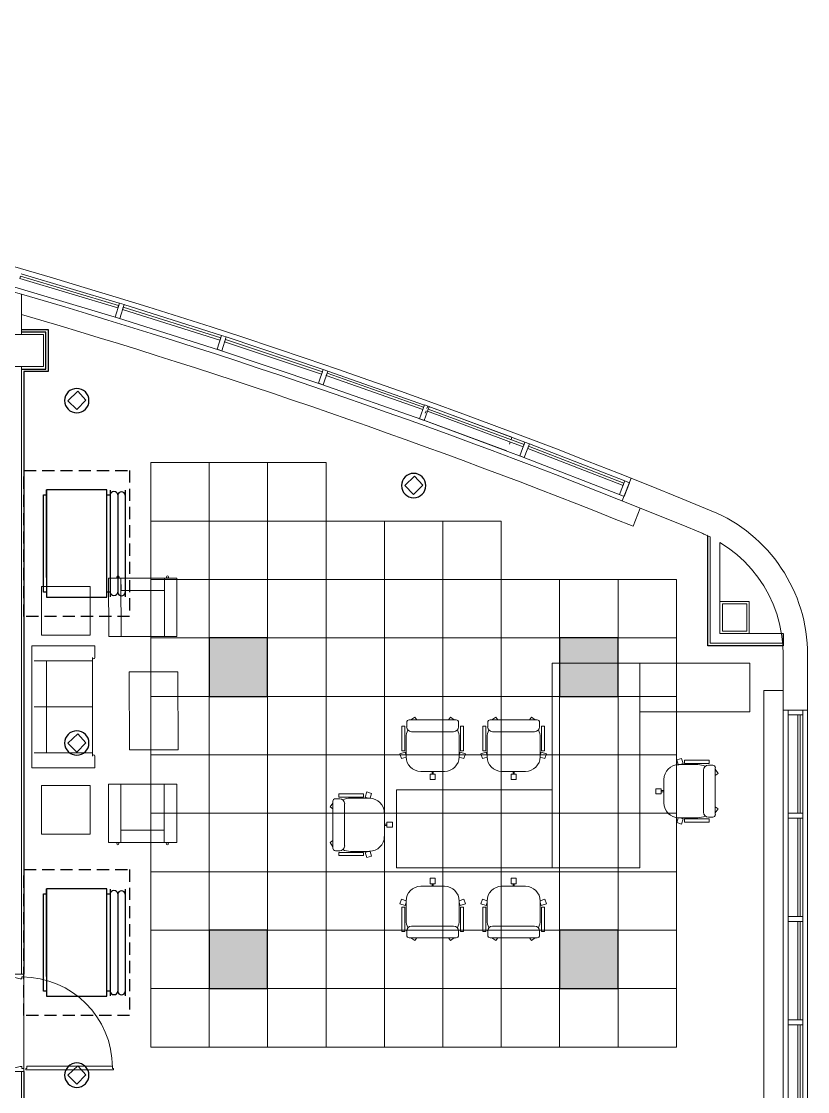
# Model space of a CAD drawing. Header units: millimetres. Extents: x 1722 to 7525, y 2254 to 6279.
# Drawn here: x 6718 to 7525, y 4498 to 5596 of the extents above; entities that cross this region are included whole.
import ezdxf

# ---------------------------------------------------------------- set-up
doc = ezdxf.new("R2010")
doc.units = ezdxf.units.MM
doc.linetypes.add('DASHED2', pattern=[0.375, 0.25, -0.125])
for name, color, linetype in [('-LIGHT', 6, 'Continuous'), ('-SYM', 4, 'Continuous'), ('M-DUCTS', 4, 'Continuous'), ('M-UP', 3, 'Continuous')]:
    doc.layers.add(name, color=color, linetype=linetype)
for name, color, linetype, lineweight in [('A-CLNG', 13, 'Continuous', 9), ('A-CLNG-PATT', 13, 'Continuous', 9), ('A-DOOR', 31, 'Continuous', 9), ('A-DOOR-FRAM', 31, 'Continuous', 18), ('A-GLAZ-CURT', 52, 'Continuous', 9), ('A-GLAZ-CWMG', 51, 'Continuous', 9), ('A-WALL', 113, 'Continuous', 9), ('A-WALL-FNSH', 113, 'Continuous', 30), ('I-FURN', 30, 'Continuous', 9), ('S-COLS', 52, 'Continuous', 9)]:
    doc.layers.add(name, color=color, linetype=linetype, lineweight=lineweight)

# ---------------------------------------------------------------- blocks, each defined once
blk = doc.blocks.new('za-IN-wood door-single panel - 100x210-5134369-08-Fourth Floor Level__18_90')
at = {"layer": 'A-DOOR'}
for p, q in [((0.47, 0.991), (0.47, 0.981)), ((0.484, 0.991), (0.47, 0.991)), ((0.484, 0.091), (0.484, 0.991)), ((0.446, 0.981), (0.446, 0.101)), ((0.47, 0.981), (0.446, 0.981)), ((-0.45, 0.052), (-0.47, 0.052)), ((-0.47, -0.048), (-0.45, 0.032)), ((-0.45, 0.032), (-0.45, 0.052)), ((0.47, 0.101), (0.446, 0.101)), ((0.47, 0.052), (0.45, 0.052)), ((0.45, 0.052), (0.45, 0.032)), ((0.45, 0.032), (0.47, -0.048)), ((0.47, 0.091), (0.47, 0.101)), ((0.484, 0.091), (0.47, 0.091))]:
    blk.add_line(p, q, dxfattribs=at)
blk.add_arc((0.458, 0.053), 0.928, 90, 180, dxfattribs=at)
at = {"layer": 'A-DOOR-FRAM'}
for p, q in [((-0.47, 0.072), (-0.5, 0.072)), ((-0.5, 0.072), (-0.5, -0.078)), ((-0.47, 0.052), (-0.47, 0.072)), ((0.47, 0.072), (0.47, 0.052)), ((0.5, 0.072), (0.47, 0.072)), ((0.5, -0.078), (0.5, 0.072)), ((-0.5, -0.078), (-0.47, -0.078)), ((-0.47, -0.078), (-0.47, -0.048)), ((0.47, -0.048), (0.47, -0.078)), ((0.47, -0.078), (0.5, -0.078))]:
    blk.add_line(p, q, dxfattribs=at)
blk = doc.blocks.new('za-Column bi Cover - se6_300b_330amm-4961029-08-Fourth Floor Level__18_90')
at = {"layer": 'S-COLS', "lineweight": 15}
for p, q in [((-0.15, 0.165), (0.15, 0.165)), ((-0.15, -0.165), (-0.15, 0.165)), ((0.15, 0.165), (0.15, -0.165)), ((0.15, -0.165), (-0.15, -0.165))]:
    blk.add_line(p, q, dxfattribs=at)
blk = doc.blocks.new('za-Column - se7_250b_280amm-4191843-08-Fourth Floor Level__18_90')
at = {"layer": 'S-COLS', "lineweight": 15}
for p, q in [((-0.15, 0.165), (0.15, 0.165)), ((-0.15, -0.165), (-0.15, 0.165)), ((-0.125, 0.14), (0.125, 0.14)), ((-0.125, -0.14), (-0.125, 0.14)), ((0.125, 0.14), (-0.125, 0.14)), ((-0.125, 0.14), (-0.125, -0.14)), ((0.125, 0.14), (0.125, -0.14)), ((0.125, -0.14), (0.125, 0.14)), ((0.15, 0.165), (0.15, -0.165)), ((0.15, -0.165), (-0.15, -0.165)), ((0.125, -0.14), (-0.125, -0.14)), ((-0.125, -0.14), (0.125, -0.14))]:
    blk.add_line(p, q, dxfattribs=at)
blk = doc.blocks.new('System Panel - Glazed-4624688-08-Fourth Floor Level__18_90')
at = {"layer": 'A-GLAZ-CURT'}
for p, q in [((-0.505, -0.049), (-0.505, -0.024)), ((-0.505, -0.024), (0.505, -0.024)), ((0.505, -0.049), (-0.505, -0.049)), ((0.505, -0.024), (0.505, -0.049))]:
    blk.add_line(p, q, dxfattribs=at)
blk = doc.blocks.new('Rectangular Mullion - 50mm x 150mm-4624682-08-Fourth Floor Level__18_90')
at = {"layer": 'A-GLAZ-CWMG'}
for p, q in [((36.576, -0.582), (36.576, 0.428)), ((36.726, -0.582), (36.726, 0.428))]:
    blk.add_line(p, q, dxfattribs=at)
blk = doc.blocks.new('Rectangular Mullion - 50mm x 150mm-4624683-08-Fourth Floor Level__18_90')
at = {"layer": 'A-GLAZ-CWMG'}
for p, q in [((0.025, 0.075), (-0.025, 0.075)), ((-0.025, 0.075), (-0.025, -0.075)), ((0.025, -0.075), (0.025, 0.075)), ((-0.025, -0.075), (0.025, -0.075))]:
    blk.add_line(p, q, dxfattribs=at)
blk = doc.blocks.new('Rectangular Mullion - 50mm x 150mm-4624684-08-Fourth Floor Level__18_90')
at = {"layer": 'A-GLAZ-CWMG'}
for p, q in [((36.576, 7.898), (36.576, 8.908)), ((36.726, 7.898), (36.726, 8.908))]:
    blk.add_line(p, q, dxfattribs=at)
blk = doc.blocks.new('Rectangular Mullion - 50mm x 150mm-V1-08-Fourth Floor Level__18_90')
at = {"layer": 'A-GLAZ-CWMG'}
for p, q in [((32.858, 12.029), (32.849, 12.006)), ((32.875, 12.076), (32.866, 12.052)), ((33.738, 11.758), (32.875, 12.076)), ((33.687, 11.617), (32.823, 11.935)), ((33.73, 11.734), (33.738, 11.758)), ((33.713, 11.688), (33.721, 11.711))]:
    blk.add_line(p, q, dxfattribs=at)
blk = doc.blocks.new('System Panel - Glazed-4636358-08-Fourth Floor Level__18_90')
at = {"layer": 'A-GLAZ-CURT'}
for p, q in [((-0.525, -0.0495), (-0.525, -0.0245)), ((-0.525, -0.0245), (0.525, -0.0245)), ((0.525, -0.0495), (-0.525, -0.0495)), ((0.525, -0.0245), (0.525, -0.0495))]:
    blk.add_line(p, q, dxfattribs=at)
blk = doc.blocks.new('Rectangular Mullion - 50mm x 150mm-4639513-08-Fourth Floor Level__18_90')
at = {"layer": 'A-GLAZ-CWMG'}
for p, q in [((34.899, 11.309), (33.919, 11.69)), ((34.867, 11.161), (33.843, 11.558))]:
    blk.add_line(p, q, dxfattribs=at)
blk = doc.blocks.new('Rectangular Mullion - 50mm x 150mm-4639514-08-Fourth Floor Level__18_90')
at = {"layer": 'A-GLAZ-CWMG'}
for p, q in [((33.872, 11.707), (32.886, 12.072)), ((33.843, 11.558), (32.812, 11.94))]:
    blk.add_line(p, q, dxfattribs=at)
blk = doc.blocks.new('Rectangular Mullion - 50mm x 150mm-4624689-08-Fourth Floor Level__18_90')
at = {"layer": 'A-GLAZ-CWMG'}
for p, q in [((-0.05, 0.075), (0, 0.075)), ((-0.05, -0.075), (-0.05, 0.075)), ((0, 0.075), (0, -0.075)), ((0, -0.075), (-0.05, -0.075))]:
    blk.add_line(p, q, dxfattribs=at)
blk = doc.blocks.new('jsdfksdf')
at = {"layer": 'I-FURN'}
for p, q in [((143229.5, 434847.1), (143229.6, 434787.1)), ((143229.5, 434847.1), (143242.2, 434847.1)), ((143229.5, 434847.1), (143229.6, 434787.1)), ((143299.5, 434847.1), (143229.5, 434847.1)), ((143242.2, 434847.1), (143242.3, 434834.4)), ((143286.8, 434847.1), (143242.2, 434847.1)), ((143242.2, 434847.1), (143242.3, 434787.1)), ((143286.8, 434847.1), (143286.9, 434834.4)), ((143286.8, 434847.1), (143286.9, 434787.1)), ((143299.5, 434847.1), (143286.8, 434847.1)), ((143299.5, 434847.1), (143299.6, 434787.1)), ((143299.5, 434847.1), (143299.6, 434787.1)), ((143160.5, 434838.6), (143210.5, 434838.7)), ((143210.5, 434838.7), (143160.5, 434838.6)), ((143160.6, 434788.6), (143160.5, 434838.6)), ((143160.5, 434838.6), (143160.6, 434788.6)), ((143210.5, 434838.7), (143210.6, 434788.7)), ((143210.6, 434788.7), (143210.5, 434838.7)), ((143286.9, 434834.4), (143242.3, 434834.4)), ((143210.6, 434788.7), (143160.6, 434788.6)), ((143160.6, 434788.6), (143210.6, 434788.7)), ((143150.5, 434777.6), (143150.5, 434652.6)), ((143215.5, 434777.6), (143150.5, 434777.6)), ((143215.5, 434765.7), (143215.5, 434777.6)), ((143229.6, 434787.1), (143242.3, 434787.1)), ((143299.6, 434787.1), (143229.6, 434787.1)), ((143299.6, 434787.1), (143286.9, 434787.1)), ((143153, 434762.4), (143165.7, 434762.4)), ((143153, 434762.4), (143213, 434762.4)), ((143165.7, 434667.8), (143165.7, 434762.4)), ((143213, 434664.6), (143213, 434765.7)), ((143775.1, 434759.8), (143685.1, 434759.8)), ((143685.1, 434759.8), (143685.1, 434549.8)), ((143888.1, 434759.8), (143775.1, 434759.8)), ((143775.1, 434759.8), (143775.1, 434709.8)), ((143775.1, 434759.8), (143775.1, 434709.8)), ((143888.1, 434759.8), (143775.1, 434759.8)), ((143775.1, 434549.8), (143775.1, 434759.8)), ((143888.1, 434709.8), (143888.1, 434759.8)), ((143888.1, 434709.8), (143888.1, 434759.8)), ((143300.7, 434751), (143250.7, 434751)), ((143250.7, 434751), (143250.8, 434671)), ((143250.8, 434671), (143250.7, 434751)), ((143250.7, 434751), (143300.7, 434751)), ((143300.8, 434671), (143300.7, 434751)), ((143300.7, 434751), (143300.8, 434671)), ((143153, 434715.1), (143213, 434715.1)), ((143538.2, 434701.6), (143586.4, 434701.6)), ((143544, 434704.4), (143539.8, 434701.6)), ((143546.1, 434701.6), (143544, 434704.4)), ((143578.5, 434701.6), (143580.6, 434704.4)), ((143580.6, 434704.4), (143584.5, 434701.6)), ((143621.4, 434701.6), (143669.6, 434701.6)), ((143627.2, 434704.4), (143623, 434701.6)), ((143629.3, 434701.6), (143627.2, 434704.4)), ((143661.7, 434701.6), (143663.8, 434704.4)), ((143663.8, 434704.4), (143667.7, 434701.6)), ((143775.1, 434709.8), (143888.1, 434709.8)), ((143775.1, 434709.8), (143888.1, 434709.8)), ((143530.6, 434695.3), (143533.8, 434695.3)), ((143530.6, 434670), (143530.6, 434695.3)), ((143533.8, 434670), (143533.8, 434695.3)), ((143535.7, 434699.1), (143535.7, 434694.6)), ((143540.7, 434689.5), (143583.9, 434689.5)), ((143589, 434699.1), (143589, 434694.6)), ((143590.8, 434670), (143590.8, 434695.3)), ((143594.1, 434695.3), (143590.8, 434695.3)), ((143594.1, 434670), (143594.1, 434695.3)), ((143613.8, 434695.3), (143617, 434695.3)), ((143613.8, 434670), (143613.8, 434695.3)), ((143617, 434670), (143617, 434695.3)), ((143618.9, 434699.1), (143618.9, 434694.6)), ((143623.9, 434689.5), (143667.1, 434689.5)), ((143672.2, 434699.1), (143672.2, 434694.6)), ((143674, 434670), (143674, 434695.3)), ((143677.3, 434695.3), (143674, 434695.3)), ((143677.3, 434670), (143677.3, 434695.3)), ((143535, 434663.9), (143535, 434683.5)), ((143589.6, 434663.9), (143589.6, 434683.5)), ((143618.2, 434663.9), (143618.2, 434683.5)), ((143672.8, 434663.9), (143672.8, 434683.5)), ((143153, 434667.8), (143165.7, 434667.8)), ((143153, 434667.8), (143213, 434667.8)), ((143250.8, 434671), (143300.8, 434671)), ((143300.8, 434671), (143250.8, 434671)), ((143528.6, 434666.7), (143534, 434668.4)), ((143530.6, 434670), (143533.8, 434670)), ((143534, 434668.4), (143535, 434665.4)), ((143590.6, 434668.4), (143589.6, 434665.4)), ((143596, 434666.7), (143590.6, 434668.4)), ((143594.1, 434670), (143590.8, 434670)), ((143611.8, 434666.7), (143617.2, 434668.4)), ((143613.8, 434670), (143617, 434670)), ((143617.2, 434668.4), (143618.2, 434665.4)), ((143673.8, 434668.4), (143672.8, 434665.4)), ((143679.2, 434666.7), (143673.8, 434668.4)), ((143677.3, 434670), (143674, 434670)), ((143215.5, 434652.6), (143215.5, 434664.6)), ((143528.6, 434666.7), (143530.2, 434661.9)), ((143530.2, 434661.9), (143535, 434663.4)), ((143589.6, 434663.4), (143594.4, 434661.9)), ((143594.4, 434661.9), (143596, 434666.7)), ((143611.8, 434666.7), (143613.4, 434661.9)), ((143613.4, 434661.9), (143618.2, 434663.4)), ((143672.8, 434663.4), (143677.6, 434661.9)), ((143677.6, 434661.9), (143679.2, 434666.7)), ((143817.9, 434662.1), (143813, 434660.6)), ((143813, 434660.6), (143814.6, 434655.8)), ((143819.6, 434656.8), (143816.5, 434655.8)), ((143817.9, 434662.1), (143819.6, 434656.8)), ((143821.2, 434660.2), (143846.4, 434660.2)), ((143821.2, 434660.2), (143821.2, 434657)), ((143821.2, 434657), (143846.4, 434657)), ((143846.4, 434660.2), (143846.4, 434657)), ((143150.5, 434652.6), (143215.5, 434652.6)), ((143550.2, 434648.7), (143574.4, 434648.7)), ((143559.8, 434646), (143564.9, 434646)), ((143559.8, 434640.4), (143559.8, 434646)), ((143561.7, 434648.7), (143562.9, 434648.7)), ((143561.7, 434646), (143561.7, 434648.7)), ((143561.7, 434646), (143562.9, 434646)), ((143562.9, 434646), (143562.9, 434648.7)), ((143564.9, 434640.4), (143564.9, 434646)), ((143633.4, 434648.7), (143657.6, 434648.7)), ((143643, 434646), (143648.1, 434646)), ((143643, 434640.4), (143643, 434646)), ((143644.9, 434648.7), (143646.1, 434648.7)), ((143644.9, 434646), (143644.9, 434648.7)), ((143644.9, 434646), (143646.1, 434646)), ((143646.1, 434646), (143646.1, 434648.7)), ((143648.1, 434640.4), (143648.1, 434646)), ((143815.1, 434655.8), (143834.6, 434655.8)), ((143840.6, 434650.1), (143840.6, 434606.9)), ((143850.2, 434655.1), (143845.7, 434655.1)), ((143852.7, 434652.6), (143852.7, 434604.4)), ((143855.6, 434646.7), (143852.7, 434651)), ((143852.7, 434644.7), (143855.6, 434646.7)), ((143160.4, 434634.3), (143160.4, 434584.3)), ((143210.4, 434634.2), (143160.4, 434634.3)), ((143160.4, 434634.3), (143210.4, 434634.2)), ((143160.4, 434584.3), (143160.4, 434634.3)), ((143210.4, 434584.2), (143210.4, 434634.2)), ((143210.4, 434634.2), (143210.4, 434584.2)), ((143229.4, 434635.8), (143242.1, 434635.8)), ((143229.4, 434575.8), (143229.4, 434635.8)), ((143229.4, 434575.8), (143229.4, 434635.8)), ((143299.4, 434635.8), (143229.4, 434635.8)), ((143242.1, 434575.8), (143242.1, 434635.8)), ((143286.7, 434575.8), (143286.7, 434635.8)), ((143299.4, 434635.8), (143286.7, 434635.8)), ((143299.4, 434575.8), (143299.4, 434635.8)), ((143299.4, 434575.8), (143299.4, 434635.8)), ((143559.8, 434640.4), (143564.9, 434640.4)), ((143643, 434640.4), (143648.1, 434640.4)), ((143799.8, 434640.5), (143799.8, 434616.4)), ((143466.1, 434625.8), (143466.1, 434622.5)), ((143491.4, 434625.8), (143466.1, 434625.8)), ((143491.4, 434625.8), (143491.4, 434622.5)), ((143494.7, 434627.7), (143493, 434622.3)), ((143499.6, 434626.1), (143494.7, 434627.7)), ((143498, 434621.3), (143499.6, 434626.1)), ((143685.1, 434629.8), (143525.1, 434629.8)), ((143525.1, 434629.8), (143525.1, 434549.8)), ((143685.1, 434549.8), (143685.1, 434629.8)), ((143791.6, 434631), (143797.2, 434631)), ((143791.6, 434631), (143791.6, 434625.9)), ((143791.6, 434625.9), (143797.2, 434625.9)), ((143797.2, 434631), (143797.2, 434625.9)), ((143797.2, 434629.1), (143799.8, 434629.1)), ((143797.2, 434629.1), (143797.2, 434627.8)), ((143797.2, 434627.8), (143799.8, 434627.8)), ((143799.8, 434629.1), (143799.8, 434627.8)), ((143457, 434612.3), (143459.8, 434616.2)), ((143459.8, 434610.2), (143457, 434612.3)), ((143459.8, 434569.9), (143459.8, 434618.2)), ((143462.4, 434620.7), (143466.9, 434620.7)), ((143491.4, 434622.5), (143466.1, 434622.5)), ((143471.9, 434572.4), (143471.9, 434615.6)), ((143497.5, 434621.3), (143477.9, 434621.3)), ((143493, 434622.3), (143496, 434621.3)), ((143852.7, 434612.3), (143855.6, 434610.2)), ((143512.8, 434582), (143512.8, 434606.1)), ((143814.6, 434601.2), (143813, 434596.4)), ((143815.1, 434601.2), (143834.6, 434601.2)), ((143819.6, 434600.2), (143816.5, 434601.2)), ((143850.2, 434601.8), (143845.7, 434601.8)), ((143855.6, 434610.2), (143852.7, 434606.3)), ((143515.4, 434594.7), (143512.8, 434594.7)), ((143512.8, 434593.4), (143512.8, 434594.7)), ((143515.4, 434593.4), (143512.8, 434593.4)), ((143521, 434596.6), (143515.4, 434596.6)), ((143515.4, 434591.5), (143515.4, 434596.6)), ((143515.4, 434593.4), (143515.4, 434594.7)), ((143521, 434591.5), (143515.4, 434591.5)), ((143521, 434591.5), (143521, 434596.6)), ((143813, 434596.4), (143817.9, 434594.8)), ((143817.9, 434594.8), (143819.6, 434600.2)), ((143821.2, 434600), (143846.4, 434600)), ((143821.2, 434596.7), (143821.2, 434600)), ((143821.2, 434596.7), (143846.4, 434596.7)), ((143846.4, 434596.7), (143846.4, 434600)), ((143160.4, 434584.3), (143210.4, 434584.2)), ((143210.4, 434584.2), (143160.4, 434584.3)), ((143242.1, 434575.8), (143242.1, 434588.5)), ((143286.7, 434588.5), (143242.1, 434588.5)), ((143286.7, 434575.8), (143286.7, 434588.5)), ((143229.4, 434575.8), (143242.1, 434575.8)), ((143299.4, 434575.8), (143229.4, 434575.8)), ((143286.7, 434575.8), (143242.1, 434575.8)), ((143299.4, 434575.8), (143286.7, 434575.8)), ((143459.8, 434577.8), (143457, 434575.8)), ((143457, 434575.8), (143459.8, 434571.5)), ((143462.4, 434567.4), (143466.9, 434567.4)), ((143491.4, 434565.5), (143466.1, 434565.5)), ((143466.1, 434562.3), (143466.1, 434565.5)), ((143491.4, 434562.3), (143466.1, 434562.3)), ((143497.5, 434566.7), (143477.9, 434566.7)), ((143491.4, 434562.3), (143491.4, 434565.5)), ((143493, 434565.7), (143496, 434566.7)), ((143494.7, 434560.4), (143493, 434565.7)), ((143494.7, 434560.4), (143499.6, 434561.9)), ((143499.6, 434561.9), (143498, 434566.7)), ((143525.1, 434549.8), (143685.1, 434549.8)), ((143685.1, 434549.8), (143775.1, 434549.8)), ((143559.8, 434539.2), (143559.8, 434533.5)), ((143559.8, 434539.2), (143564.9, 434539.2)), ((143564.9, 434539.2), (143564.9, 434533.5)), ((143643, 434539.2), (143643, 434533.5)), ((143643, 434539.2), (143648.1, 434539.2)), ((143648.1, 434539.2), (143648.1, 434533.5)), ((143550.2, 434530.9), (143574.4, 434530.9)), ((143559.8, 434533.5), (143564.9, 434533.5)), ((143561.7, 434533.5), (143561.7, 434530.9)), ((143561.7, 434533.5), (143562.9, 434533.5)), ((143561.7, 434530.9), (143562.9, 434530.9)), ((143562.9, 434533.5), (143562.9, 434530.9)), ((143633.4, 434530.9), (143657.6, 434530.9)), ((143643, 434533.5), (143648.1, 434533.5)), ((143644.9, 434533.5), (143644.9, 434530.9)), ((143644.9, 434533.5), (143646.1, 434533.5)), ((143644.9, 434530.9), (143646.1, 434530.9)), ((143646.1, 434533.5), (143646.1, 434530.9)), ((143528.6, 434512.9), (143530.2, 434517.7)), ((143530.2, 434517.7), (143535, 434516.1)), ((143534, 434511.1), (143535, 434514.2)), ((143535, 434515.7), (143535, 434496.1)), ((143589.6, 434516.1), (143594.4, 434517.7)), ((143589.6, 434515.7), (143589.6, 434496.1)), ((143590.6, 434511.1), (143589.6, 434514.2)), ((143594.4, 434517.7), (143596, 434512.9)), ((143611.8, 434512.9), (143613.4, 434517.7)), ((143613.4, 434517.7), (143618.2, 434516.1)), ((143617.2, 434511.1), (143618.2, 434514.2)), ((143618.2, 434515.7), (143618.2, 434496.1)), ((143672.8, 434516.1), (143677.6, 434517.7)), ((143672.8, 434515.7), (143672.8, 434496.1)), ((143673.8, 434511.1), (143672.8, 434514.2)), ((143677.6, 434517.7), (143679.2, 434512.9)), ((143528.6, 434512.9), (143534, 434511.1)), ((143530.6, 434509.5), (143530.6, 434484.3)), ((143530.6, 434509.5), (143533.8, 434509.5)), ((143533.8, 434509.5), (143533.8, 434484.3)), ((143596, 434512.9), (143590.6, 434511.1)), ((143590.8, 434509.5), (143590.8, 434484.3)), ((143594.1, 434509.5), (143590.8, 434509.5)), ((143594.1, 434509.5), (143594.1, 434484.3)), ((143611.8, 434512.9), (143617.2, 434511.1)), ((143613.8, 434509.5), (143613.8, 434484.3)), ((143613.8, 434509.5), (143617, 434509.5)), ((143617, 434509.5), (143617, 434484.3)), ((143679.2, 434512.9), (143673.8, 434511.1)), ((143674, 434509.5), (143674, 434484.3)), ((143677.3, 434509.5), (143674, 434509.5)), ((143677.3, 434509.5), (143677.3, 434484.3)), ((143530.6, 434484.3), (143533.8, 434484.3)), ((143535.7, 434480.5), (143535.7, 434485)), ((143540.7, 434490.1), (143583.9, 434490.1)), ((143589, 434480.5), (143589, 434485)), ((143594.1, 434484.3), (143590.8, 434484.3)), ((143613.8, 434484.3), (143617, 434484.3)), ((143618.9, 434480.5), (143618.9, 434485)), ((143623.9, 434490.1), (143667.1, 434490.1)), ((143672.2, 434480.5), (143672.2, 434485)), ((143677.3, 434484.3), (143674, 434484.3)), ((143538.2, 434478), (143586.4, 434478)), ((143544, 434475.1), (143539.8, 434478)), ((143546.1, 434478), (143544, 434475.1)), ((143578.5, 434478), (143580.6, 434475.1)), ((143580.6, 434475.1), (143584.5, 434478)), ((143621.4, 434478), (143669.6, 434478)), ((143627.2, 434475.1), (143623, 434478)), ((143629.3, 434478), (143627.2, 434475.1)), ((143661.7, 434478), (143663.8, 434475.1)), ((143663.8, 434475.1), (143667.7, 434478))]:
    blk.add_line(p, q, dxfattribs=at)
for centre, radius, start, end in [((143239.1, 434848.3), 1.11, 0.0478, 180.0478), ((143239.1, 434848.3), 1.11, 180.0478, 0.0478), ((143290, 434848.4), 1.11, 0.0478, 180.0478), ((143290, 434848.4), 1.11, 180.0478, 0.0478), ((143214.2, 434765.7), 1.25, 180, 0), ((143538.2, 434699.1), 2.52, 90, 180), ((143586.4, 434699.1), 2.52, 0, 90), ((143621.4, 434699.1), 2.52, 90, 180), ((143669.6, 434699.1), 2.52, 0, 90), ((143552.8, 434683.5), 17.8, 153.8342, 180), ((143540.7, 434694.6), 5.07, 180, 270), ((143583.9, 434694.6), 5.07, 270, 0), ((143571.8, 434683.5), 17.8, 0, 26.1684), ((143636, 434683.5), 17.8, 153.8342, 180), ((143623.9, 434694.6), 5.07, 180, 270), ((143667.1, 434694.6), 5.07, 270, 0), ((143655, 434683.5), 17.8, 0, 26.1684), ((143214.2, 434664.6), 1.25, 0, 180), ((143550.2, 434663.9), 15.2, 180, 270), ((143574.4, 434663.9), 15.2, 270, 0), ((143633.4, 434663.9), 15.2, 180, 270), ((143657.6, 434663.9), 15.2, 270, 0), ((143815.1, 434640.5), 15.2, 90, 180), ((143834.6, 434638), 17.8, 63.8342, 90), ((143845.7, 434650.1), 5.07, 90, 180), ((143850.2, 434652.6), 2.52, 0, 90), ((143462.4, 434618.2), 2.52, 90, 180), ((143466.9, 434615.6), 5.07, 0, 90), ((143477.9, 434603.6), 17.8, 90, 116.1684), ((143497.5, 434606.1), 15.2, 0, 90), ((143815.1, 434616.4), 15.2, 180, 270), ((143834.6, 434619), 17.8, 270, 296.1684), ((143845.7, 434606.9), 5.07, 180, 270), ((143850.2, 434604.4), 2.52, 270, 0), ((143497.5, 434582), 15.2, 270, 0), ((143238.9, 434574.6), 1.11, 359.9522, 179.9522), ((143238.9, 434574.6), 1.11, 179.9522, 359.9522), ((143289.8, 434574.5), 1.11, 359.9522, 179.9522), ((143289.8, 434574.5), 1.11, 179.9522, 359.9522), ((143462.4, 434569.9), 2.52, 180, 270), ((143466.9, 434572.4), 5.07, 270, 0), ((143477.9, 434584.5), 17.8, 243.8342, 270), ((143550.2, 434515.7), 15.2, 90, 180), ((143574.4, 434515.7), 15.2, 0, 90), ((143633.4, 434515.7), 15.2, 90, 180), ((143657.6, 434515.7), 15.2, 0, 90), ((143552.8, 434496.1), 17.8, 180, 206.1658), ((143571.8, 434496.1), 17.8, 333.8316, 0), ((143636, 434496.1), 17.8, 180, 206.1658), ((143655, 434496.1), 17.8, 333.8316, 0), ((143540.7, 434485), 5.07, 90, 180), ((143538.2, 434480.5), 2.52, 180, 270), ((143583.9, 434485), 5.07, 0, 90), ((143586.4, 434480.5), 2.52, 270, 0), ((143623.9, 434485), 5.07, 90, 180), ((143621.4, 434480.5), 2.52, 180, 270), ((143667.1, 434485), 5.07, 0, 90), ((143669.6, 434480.5), 2.52, 270, 0)]:
    blk.add_arc(centre, radius, start, end, dxfattribs=at)
blk = doc.blocks.new('*U138')
at = {"layer": '-LIGHT'}
h = blk.add_hatch(color=256, dxfattribs=at)
h.set_gradient(color1=(250, 230, 5), color2=(251, 249, 157), tint=1, name='SPHERICAL')
h.paths.add_polyline_path([(-30, -30), (30, -30), (30, 30), (-30, 30)])
at = {"layer": '-SYM', "color": 4}
blk.add_lwpolyline([(-30, -30), (30, -30), (30, 30), (-30, 30)], close=True, dxfattribs=at)
blk = doc.blocks.new('A$C6E631D91')
at = {"layer": 'M-DUCTS', "color": 244, "linetype": 'DASHED2', "ltscale": 500, "true_color": 0x991b1e}
for points in [[(-6364, 1344), (-6364, -156), (-7450, -156), (-7450, 1344)], [(-6364, -2752), (-6364, -4252), (-7450, -4252), (-7450, -2752)]]:
    blk.add_lwpolyline(points, close=True, dxfattribs=at)
at = {"layer": 'M-UP', "color": 244, "true_color": 0x991b1e}
for p, q in [((-7217, 244, 0), (-7217, 1144)), ((-6564, 1142), (-6564, 46)), ((-6409, 1143), (-6409, 47)), ((-6486, 1094), (-6486, 94)), ((-7217, -3852, 0), (-7217, -2952)), ((-6564, -2954), (-6564, -4050)), ((-6409, -2953), (-6409, -4049)), ((-6486, -3002), (-6486, -4002))]:
    blk.add_line(p, q, dxfattribs=at)
for points in [[(-6597, 44), (-6597, 1144), (-7217, 1144), (-7217, 44)], [(-7250, 94), (-7250, 1094), (-7217, 1094), (-7217, 94)], [(-6597, 94), (-6597, 1094), (-6564, 1094), (-6564, 94)], [(-6597, -4052), (-6597, -2952), (-7217, -2952), (-7217, -4052)], [(-7250, -4002), (-7250, -3002), (-7217, -3002), (-7217, -4002)], [(-6597, -4002), (-6597, -3002), (-6564, -3002), (-6564, -4002)]]:
    blk.add_lwpolyline(points, close=True, dxfattribs=at)
for centre, start, end in [((-6525, 1089), 7.5, 172.5), ((-6448, 1086), 7.5, 172.5), ((-6525, 99), 187.5, 352.5), ((-6448, 97), 187.5, 352.5), ((-6525, -3007), 7.5, 172.5), ((-6448, -3010), 7.5, 172.5), ((-6525, -3997), 187.5, 352.5), ((-6448, -3999), 187.5, 352.5)]:
    blk.add_arc(centre, 39.3, start, end, dxfattribs=at)
blk = doc.blocks.new('leee')
at = {"layer": '-LIGHT', "color": 2}
blk.add_lwpolyline([(1, -9.6), (9.3, -0.3), (0, 9.2), (-9.2, 0.1)], close=True, dxfattribs=at)
at = {"layer": '-SYM'}
blk.add_circle((0, 0), 12.5, dxfattribs=at)

msp = doc.modelspace()

# ---------------------------------------------------------------- linework, layer by layer
at = {"layer": 'A-CLNG'}
for p, q in [((7030.6, 5143.4), (6850.6, 5143.4)), ((6850.6, 5143.4), (6850.6, 4543.4)), ((7030.6, 5083.4), (7030.6, 5143.4)), ((7346.1, 5078.1), (7353.4, 5096.6)), ((7210.6, 5083.4), (7030.6, 5083.4)), ((7210.6, 5023.4), (7210.6, 5083.4)), ((7390.6, 5023.4), (7210.6, 5023.4)), ((7390.6, 4543.4), (7390.6, 5023.4)), ((7500.3, 4909.4), (7480.3, 4909.4)), ((7480.3, 4909.4), (7480.3, 4467.9)), ((6850.6, 4543.4), (7390.6, 4543.4))]:
    msp.add_line(p, q, dxfattribs=at)
for centre, radius, start, end in [((4800.3, -1264.7), 6834.6, 68.13133, 73.70651), ((7365.3, 4946.1), 135, 65.8026, 67.5598)]:
    msp.add_arc(centre, radius, start, end, dxfattribs=at)
at = {"layer": 'A-CLNG-PATT', "color": 244, "true_color": 0x991b1e}
for p, q in [((6850.6, 4543.4), (6850.6, 5143.4)), ((6850.6, 5143.4), (7030.6, 5143.4)), ((6910.6, 4543.4), (6910.6, 5143.4)), ((6970.6, 4543.4), (6970.6, 5143.4)), ((6850.6, 5083.4), (7210.6, 5083.4)), ((7030.6, 4543.4), (7030.6, 5083.4)), ((7090.6, 4543.4), (7090.6, 5083.4)), ((7150.6, 4543.4), (7150.6, 5083.4)), ((6850.6, 5023.4), (7390.6, 5023.4)), ((7210.6, 4543.4), (7210.6, 5023.4)), ((7270.6, 4543.4), (7270.6, 5023.4)), ((7330.6, 4543.4), (7330.6, 5023.4)), ((6850.6, 4963.4), (7390.6, 4963.4)), ((6850.6, 4903.4), (7390.6, 4903.4)), ((6850.6, 4843.4), (7390.6, 4843.4)), ((6850.6, 4783.4), (7390.6, 4783.4)), ((6850.6, 4723.4), (7390.6, 4723.4)), ((6850.6, 4663.4), (7390.6, 4663.4)), ((6850.6, 4603.4), (7390.6, 4603.4))]:
    msp.add_line(p, q, dxfattribs=at)
at = {"layer": 'A-WALL', "color": 7, "lineweight": 15}
for p, q in [((6707.8, 5319.1), (6717.8, 5316.2)), ((6717.8, 5316.2), (6717.8, 5274.9)), ((6717.8, 5241.9), (6717.8, 4618.4)), ((7334.9, 5104.1), (7344.1, 5127.3)), ((7425.3, 5067), (7425.3, 4957.9)), ((7435.3, 5061.5), (7435.3, 5000.9)), ((7465.3, 4967.9), (7500.3, 4967.9)), ((7500.3, 4957.9), (7425.3, 4957.9)), ((7525.3, 4946.1), (7525.3, 2456)), ((7525.3, 4889.4), (7500.3, 4889.4)), ((6717.8, 4518.4), (6717.8, 4455.9))]:
    msp.add_line(p, q, dxfattribs=at)
at = {"layer": 'A-WALL'}
for p, q in [((7500.3, 4946.1), (7500.3, 3824.4)), ((6720.3, 4521.4), (6720.3, 4615.4))]:
    msp.add_line(p, q, dxfattribs=at)
at = {"layer": 'A-WALL', "color": 7, "lineweight": 15, "flags": 128}
for points in [[(7422.8, 5068.2), (7419.8, 5069.6), (7416.8, 5070.9)], [(7500.3, 4946.1), (7499.9, 4956.7), (7498.6, 4967.3), (7496.5, 4977.7), (7493.6, 4988), (7489.9, 4998), (7485.4, 5007.6), (7480.2, 5016.9), (7474.3, 5025.7), (7467.7, 5034.1), (7460.4, 5041.9), (7452.6, 5049.1), (7444.2, 5055.6), (7435.3, 5061.5)]]:
    msp.add_lwpolyline(points, dxfattribs=at)
at = {"layer": 'A-WALL', "color": 7, "lineweight": 15}
for centre, radius, start, end in [((4800.3, -1264.7), 6879.6, 67.5598, 85.77883), ((4800.3, -1264.7), 6854.6, 67.5598, 73.75514), ((7365.3, 4946.1), 160, 0, 67.5598), ((7365.3, 4946.1), 135, 63.6122, 65.3163)]:
    msp.add_arc(centre, radius, start, end, dxfattribs=at)
at = {"layer": 'A-WALL-FNSH'}
for p, q in [((6717.8, 5279.9), (6745.3, 5279.9)), ((6742.8, 5277.4), (6717.8, 5277.4)), ((6742.8, 5239.4), (6742.8, 5277.4)), ((6745.3, 5279.9), (6745.3, 5236.9)), ((6717.8, 5239.4), (6742.8, 5239.4)), ((6720.3, 5236.9), (6720.3, 4618.4)), ((6745.3, 5236.9), (6720.3, 5236.9)), ((7422.8, 4955.4), (7422.8, 5068.2)), ((7500.3, 4967.9), (7500.3, 4955.4)), ((7500.3, 4955.4), (7422.8, 4955.4)), ((6720.3, 4518.4), (6720.3, 4460.9))]:
    msp.add_line(p, q, dxfattribs=at)

# ---------------------------------------------------------------- block references
at = {"layer": '-LIGHT', "xscale": -1, "rotation": 180}
for p in [(6774.6, 5207), (7120.6, 5119.8), (6774.6, 4855.5), (6774.6, 4514.6)]:
    msp.add_blockref('leee', p, dxfattribs=at)
at = {"layer": '-LIGHT'}
for p in [(6940.6, 4933.4), (7300.6, 4933.4), (6940.6, 4633.4), (7300.6, 4633.4)]:
    msp.add_blockref('*U138', p, dxfattribs=at)
at = {"layer": 'A-CLNG-PATT', "xscale": 0.1, "yscale": 0.1, "zscale": 0.1}
msp.add_blockref('A$C6E631D91', (7465.3, 5000.9), dxfattribs=at)
at = {"layer": 'A-DOOR', "xscale": 100, "yscale": 100, "zscale": 100, "rotation": 269.9999999999999}
msp.add_blockref('za-IN-wood door-single panel - 100x210-5134369-08-Fourth Floor Level__18_90', (6713.1, 4568.4), dxfattribs=at)
at = {"layer": 'A-GLAZ-CURT'}
for name, p, xscale, yscale, zscale, rotation in [('System Panel - Glazed-4636358-08-Fourth Floor Level__18_90', (6765.8, 5314.9), 100, 100, 100, 163.3677319988589), ('System Panel - Glazed-4636358-08-Fourth Floor Level__18_90', (6870.9, 5282.5), 100, 100, 100, 162.4499354986577), ('System Panel - Glazed-4636358-08-Fourth Floor Level__18_90', (6975.5, 5248.5), 100, 100, 100, 161.5321389984556), ('System Panel - Glazed-4636358-08-Fourth Floor Level__18_90', (7079.6, 5212.9), 99.99999999999999, 99.99999999999999, 99.99999999999999, 160.6143424982553), ('System Panel - Glazed-4636358-08-Fourth Floor Level__18_90', (7183.1, 5175.5), 100, 100, 100, 159.6965459980542), ('System Panel - Glazed-4636358-08-Fourth Floor Level__18_90', (7285.9, 5136.5), 100, 100, 100, 158.7787494978529), ('System Panel - Glazed-4624688-08-Fourth Floor Level__18_90', (7512.8, 4833.9), 100, 100, 100, 90.00000000000006), ('System Panel - Glazed-4624688-08-Fourth Floor Level__18_90', (7512.8, 4727.9), 100, 100, 100, 90.00000000000006), ('System Panel - Glazed-4624688-08-Fourth Floor Level__18_90', (7512.8, 4621.9), 100, 100, 100, 90.00000000000006), ('System Panel - Glazed-4624688-08-Fourth Floor Level__18_90', (7512.8, 4515.9), 100, 100, 100, 90.00000000000006)]:
    msp.add_blockref(name, p, dxfattribs=dict(at, xscale=xscale, yscale=yscale, zscale=zscale, rotation=rotation))
at = {"layer": 'A-GLAZ-CWMG'}
for name, p, xscale, yscale, zscale, rotation in [('Rectangular Mullion - 50mm x 150mm-4639514-08-Fourth Floor Level__18_90', (3513, 3921.8), 100, 100, 100, 3.671186000804627), ('Rectangular Mullion - 50mm x 150mm-4639514-08-Fourth Floor Level__18_90', (3596.2, 3941.7), 99.99999999999999, 99.99999999999999, 99.99999999999999, 2.753389500603502), ('Rectangular Mullion - 50mm x 150mm-4639514-08-Fourth Floor Level__18_90', (3679.8, 3960.4), 100.0000000000001, 100.0000000000001, 100.0000000000001, 1.835593000401451), ('Rectangular Mullion - 50mm x 150mm-4639514-08-Fourth Floor Level__18_90', (3763.6, 3977.6), 100, 100, 100, 0.917796500200865), ('Rectangular Mullion - 50mm x 150mm-4624689-08-Fourth Floor Level__18_90', (7339.5, 5115.7), 100, 100, 100, 338.3094218533404)]:
    msp.add_blockref(name, p, dxfattribs=dict(at, xscale=xscale, yscale=yscale, zscale=zscale, rotation=rotation))
at = {"layer": 'A-GLAZ-CWMG', "extrusion": (0, 0, -1)}
for p, xscale, yscale, zscale, rotation in [((-6818.5, 5299.1), 100, 100, 100, 17.09116625124181), ((-6923.4, 5266), 100, 100, 100, 18.00896275144304), ((-7027.7, 5231.1), 100, 100, 100, 18.92675925164422), ((-7131.5, 5194.6), 100, 100, 100, 19.84455575184547), ((-7234.6, 5156.4), 99.99999999999999, 99.99999999999999, 99.99999999999999, 20.76235225204671), ((-7512.8, 4886.9), 100, 100, 100, 89.99999999999991), ((-7512.8, 4780.9), 100, 100, 100, 89.99999999999991), ((-7512.8, 4674.9), 100, 100, 100, 89.99999999999991), ((-7512.8, 4568.9), 100, 100, 100, 89.99999999999991)]:
    msp.add_blockref('Rectangular Mullion - 50mm x 150mm-4624683-08-Fourth Floor Level__18_90', p, dxfattribs=dict(at, xscale=xscale, yscale=yscale, zscale=zscale, rotation=rotation))
at = {"layer": 'A-GLAZ-CWMG', "xscale": 100, "yscale": 100, "zscale": 100}
for name, p in [('Rectangular Mullion - 50mm x 150mm-4639514-08-Fourth Floor Level__18_90', (3847.7, 3993.6)), ('Rectangular Mullion - 50mm x 150mm-V1-08-Fourth Floor Level__18_90', (3847.7, 3993.6)), ('Rectangular Mullion - 50mm x 150mm-4639513-08-Fourth Floor Level__18_90', (3847.7, 3993.6)), ('Rectangular Mullion - 50mm x 150mm-4624684-08-Fourth Floor Level__18_90', (3847.7, 3993.6)), ('Rectangular Mullion - 50mm x 150mm-4624682-08-Fourth Floor Level__18_90', (3847.7, 4735.6)), ('Rectangular Mullion - 50mm x 150mm-4624682-08-Fourth Floor Level__18_90', (3847.7, 4629.6)), ('Rectangular Mullion - 50mm x 150mm-4624682-08-Fourth Floor Level__18_90', (3847.7, 4523.6))]:
    msp.add_blockref(name, p, dxfattribs=at)
at = {"layer": 'I-FURN'}
msp.add_blockref('jsdfksdf', (-136422.2, -429822.4), dxfattribs=at)
at = {"layer": 'S-COLS', "xscale": 100, "yscale": 100, "zscale": 100}
for name, p in [('za-Column bi Cover - se6_300b_330amm-4961029-08-Fourth Floor Level__18_90', (6725.3, 5258.4)), ('za-Column - se7_250b_280amm-4191843-08-Fourth Floor Level__18_90', (7450.3, 4984.4))]:
    msp.add_blockref(name, p, dxfattribs=at)

doc.saveas('drawing.dxf')
